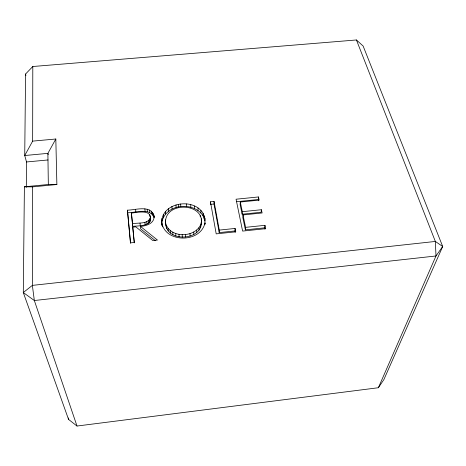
<?xml version="1.0" encoding="UTF-8"?>
<svg xmlns="http://www.w3.org/2000/svg" width="466" height="466" viewBox="0 0 466 466"><rect width="100%" height="100%" fill="white"/><g stroke="black" fill="none" stroke-linecap="round" stroke-linejoin="round"><path stroke-width="0.7" d="M55.821 139.008L47.887 153.366L24.727 155.522L32.649 141.122L55.821 139.008L56.875 184.519L32.556 186.872L32.358 285.384L34.338 300.523L77.007 426.035L378.375 387.729L383.856 379.633L442.7 246.485L363.136 46.041L356.426 39.965L32.801 66.51L25.578 74.018L24.727 155.522L26.521 161.97L26.306 187.349M32.649 141.122L32.801 66.51M203.077 213.306L204.918 218.426L204.906 220.96L203.071 215.845L203.077 213.306C192.732 196.209 158.056 203.357 162.005 225.544L161.952 218.554M204.23 218.344L204.242 215.81M204.993 224.163L204.999 222.905C200.747 242.879 165.75 243.322 161.824 223.022M56.875 184.519L48.33 184.495L24.401 186.808L23.3 292.537L68.543 419.406L77.007 426.035M210.457 201.801L210.422 204.358L213.999 203.997L214.051 201.44L210.457 201.801L216.195 233.874L235.761 231.818L235.091 228.445L219.288 230.099L219.206 232.61L234.946 230.955L235.091 228.445M140.388 226.354L157.444 240.048L152.784 240.538L135.781 226.831L132.752 227.14L134.243 242.483L130.451 242.879L127.393 210.189C135.571 210.038 151.124 204.597 154.03 216.09C154.718 223.371 146.213 226.068 140.388 226.354L140.662 228.87L155.382 240.712M150.541 220.208C152.347 208.71 137.72 212.496 131.377 213.073L132.728 226.319C138.734 225.76 152.877 226.412 150.349 216.457M201.359 224.484C205.162 202.209 164.69 201.242 165.523 222.631C165.727 243.339 203.828 241.033 201.417 220.377M264.95 225.323L264.671 227.833L245.401 229.86L245.594 227.35L264.95 225.323L265.719 228.672L242.611 231.095L236.064 199.215L258.461 196.955L259.183 200.118L240.299 202.028L240.13 204.586L242.139 214.22L261.123 212.263L261.379 209.723L242.32 211.68L242.139 214.22M261.379 209.723L262.125 212.968L243.002 214.937L242.815 217.471L245.401 229.86M258.502 200.782L258.461 196.955M200.601 227.414L200.601 224.897L201.359 221.962M132.426 223.797C138.012 222.393 147.821 224.641 150.314 217.674M162.127 221.082C166.624 203.665 193.774 201.423 203.071 215.845M378.375 387.729L435.99 255.968L442.7 246.485L435.349 241.446L356.426 39.965M165.523 222.631C169.007 238.178 194.235 238.382 200.601 224.897M127.393 210.189L127.719 212.735C135.944 212.793 149.627 207.329 154.013 217.43L153.803 214.89M236.635 201.708L258.216 199.518M26.521 161.97L48.004 159.96M24.401 186.808L32.556 186.872M25.578 74.018L25.927 75.428M48.196 154.66L47.887 153.366L48.33 184.495M150.361 218.076L150.576 218.991M264.671 227.833L264.973 229.173M240.299 202.028L242.32 211.68M243.002 214.937L245.594 227.35M234.946 230.955L235.208 232.301M214.051 201.44L219.288 230.099M213.999 203.997L219.206 232.61M131.377 213.073L131.61 214.977M132.752 227.14L134.342 242.879M135.571 209.362L135.862 211.913M140.01 223.063L140.283 225.585M201.417 222.899L201.26 218.799M144.891 222.282L145.142 224.81M131.686 215.612L132.728 226.319M146.761 221.659L147.006 224.187M144.862 208.855L145.107 211.407M147.192 209.217L147.425 211.768M148.281 220.785L148.52 223.313M127.719 212.735L130.573 243.24M149.196 219.929L149.423 222.463M149.336 209.974L149.563 212.525M149.691 214.68L149.86 216.585M149.918 218.863L150.145 221.397M151.188 211.104L151.409 213.649M152.522 212.391L152.737 214.931M154.03 216.09L154.135 217.354M153.366 213.737L153.576 216.276M162.401 225.655L162.488 226.913M163.292 214.669L163.461 217.208M166.414 225.829L166.572 228.352M165.407 211.459L165.564 214.005M165.482 219.876L165.686 225.154M168.063 228.48L168.214 230.99M170.195 230.536L170.335 233.047M168.331 208.681L168.476 211.232M171.919 206.461L172.053 209.013M172.804 232.231L172.933 234.736M175.764 233.53L175.88 236.029M176.008 204.877L176.119 207.434M178.996 234.351L179.095 236.85M178.321 204.335L178.42 206.892M180.686 203.992L180.779 206.549M182.183 234.648L182.27 237.147M185.398 234.509L185.468 237.008M68.502 417.955L68.543 419.406M186.318 203.922L186.388 206.479M189.994 233.583L190.046 236.081M204.918 218.426L204.964 224.146M190.769 204.685L190.815 207.236M193.769 232.01L193.804 234.509M194.602 206.065L194.631 208.622M196.71 230.053L196.728 232.557M198.009 208.017L198.027 210.568M199.034 227.647L199.04 230.157M200.258 215.618L200.258 216.888M200.898 210.446L200.898 212.991M32.358 285.384L23.3 292.537L34.338 300.523L435.99 255.968L435.349 241.446L32.358 285.384"/></g></svg>
